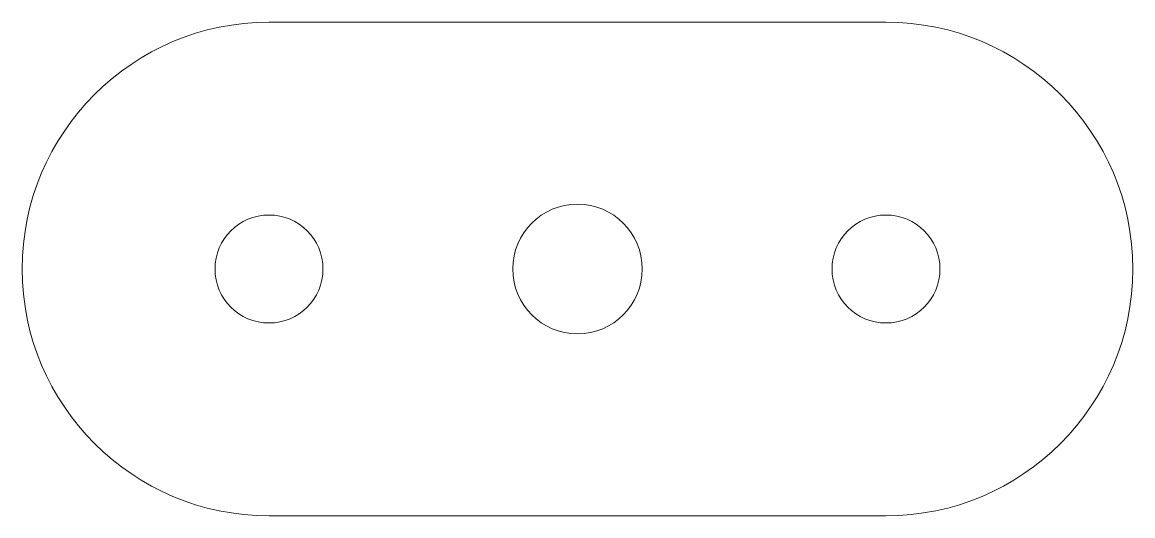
# Model space of a CAD drawing. Extents: x -18 to 18, y -8 to 8.
import ezdxf

# ---------------------------------------------------------------- set-up
doc = ezdxf.new("R2010")
doc.units = 0
doc.layers.get('0').update_dxf_attribs({"linetype": 'CONTINUOUS', "lineweight": 5, "true_color": 0xffffff})

# ---------------------------------------------------------------- blocks, each defined once
blk = doc.blocks.new('PAD013')
at = {"color": 0}
for p, q in [((-10, 8), (10, 8)), ((-10, -8), (10, -8))]:
    blk.add_line(p, q, dxfattribs=at)
for centre, radius in [((0, 0), 2.1), ((-10, 0), 1.75), ((10, 0), 1.75)]:
    blk.add_circle(centre, radius, dxfattribs=at)
for centre, start, end in [((-10, 0), 90, -90), ((10, 0), -90, 90)]:
    blk.add_arc(centre, 8, start, end, dxfattribs=at)

msp = doc.modelspace()

# ---------------------------------------------------------------- block references
at = {"color": 0}
msp.add_blockref('PAD013', (0, 0), dxfattribs=at)

doc.saveas('drawing.dxf')
